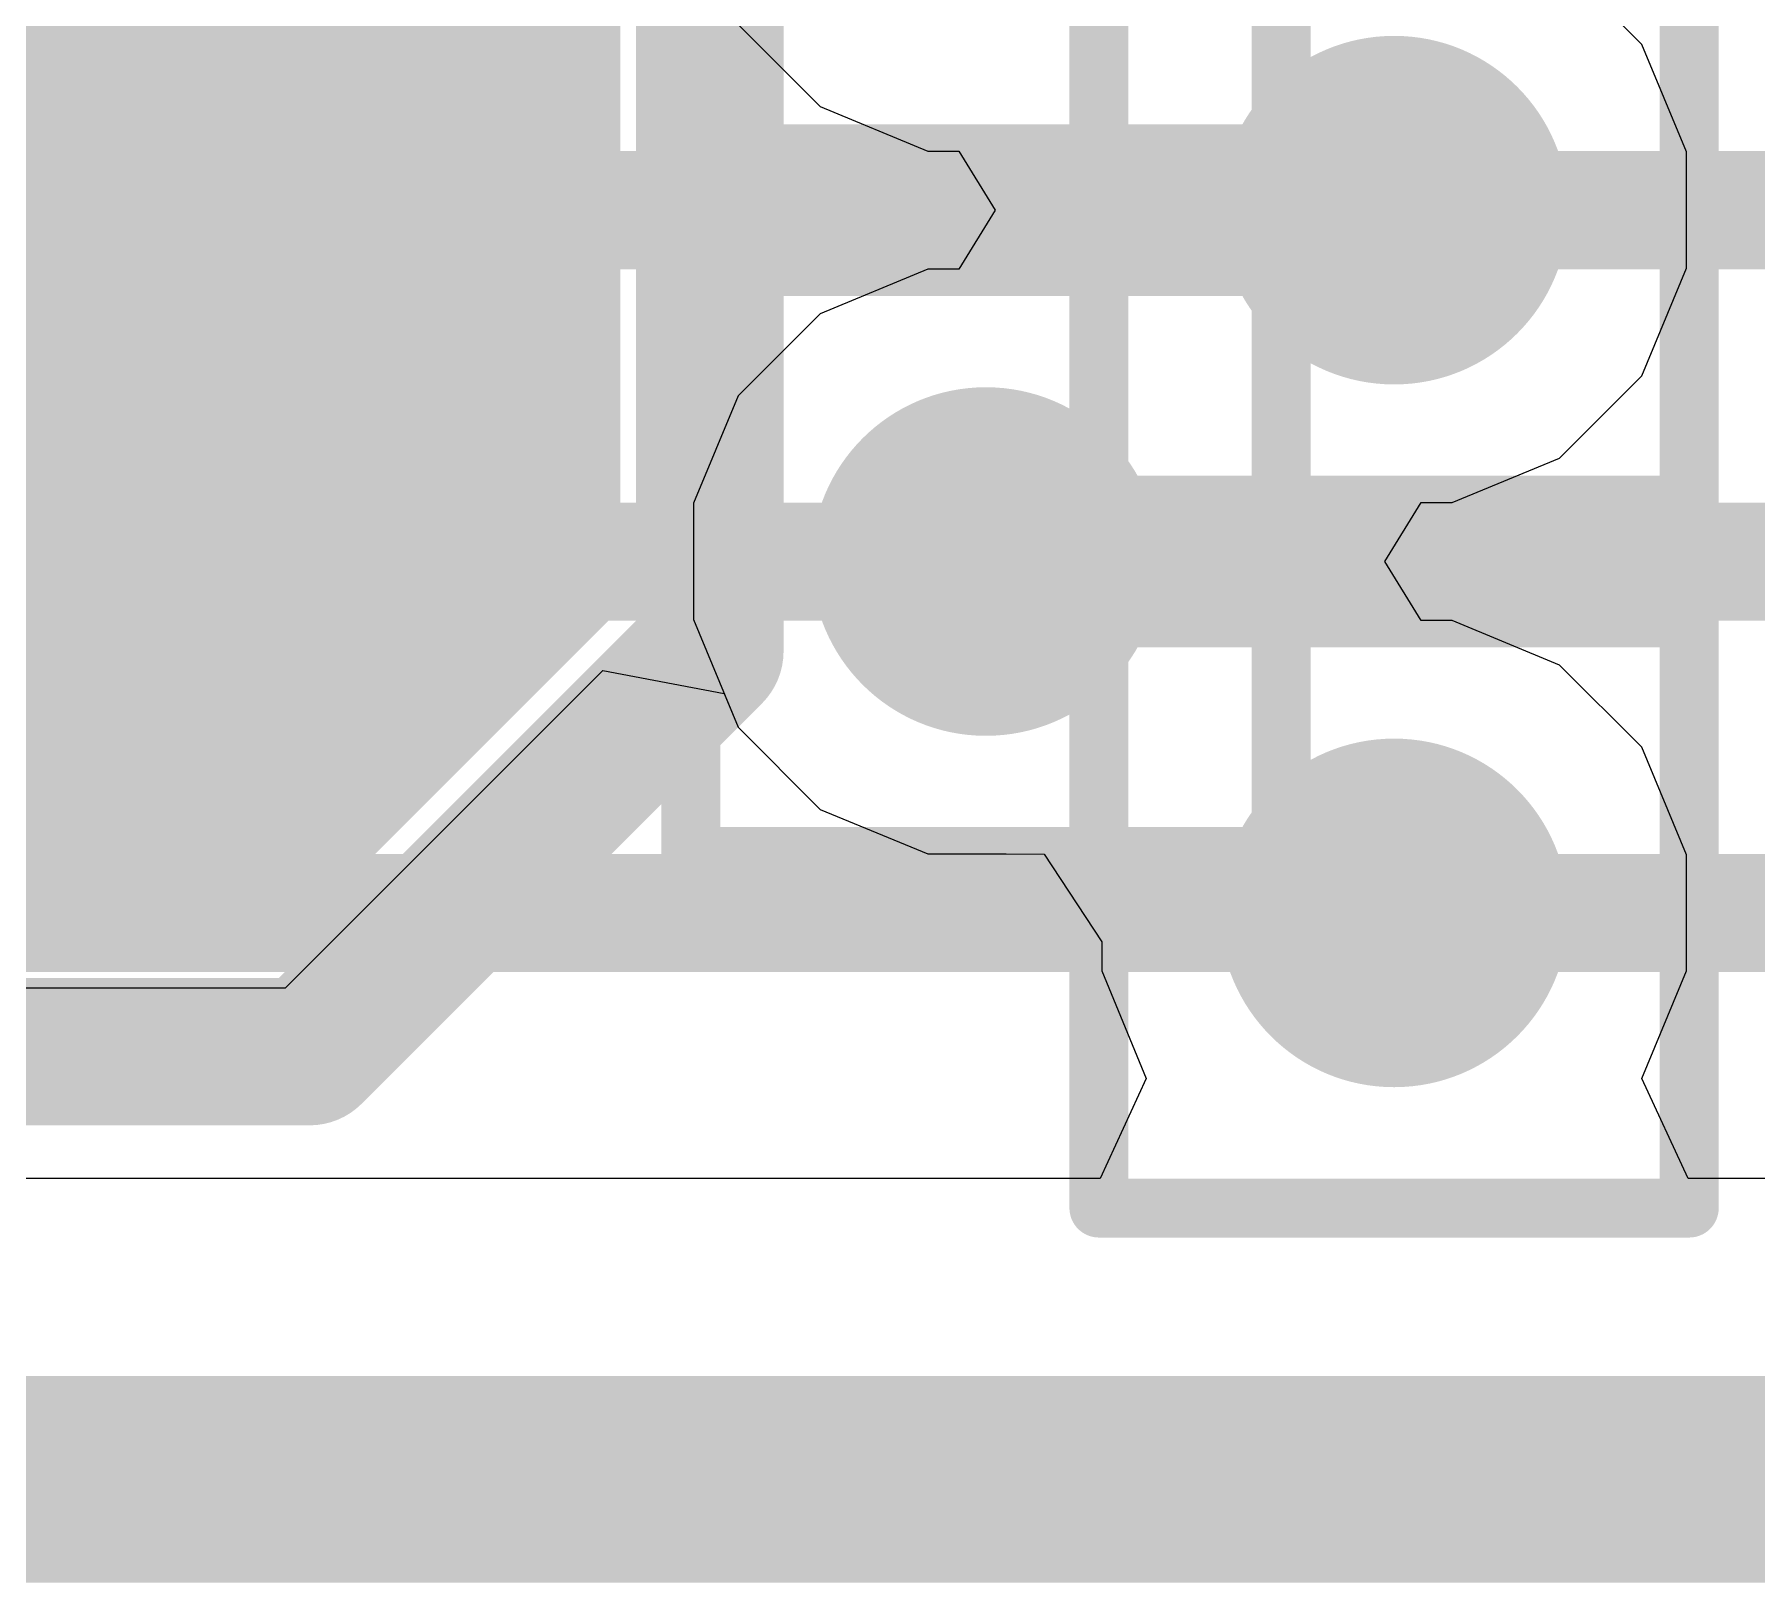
# Model space of a CAD drawing. Header units: inches. Extents: x -6 to 284, y -12 to 154.
# Drawn here: x 35.075 to 36.557, y -11.729 to -10.397 of the extents above; entities that cross this region are included whole.
import ezdxf

# ---------------------------------------------------------------- set-up
doc = ezdxf.new("R2010")
doc.units = ezdxf.units.IN
for name, color, linetype in [('Board Outline', 216, 'Continuous'), ('Bottom Layer', 5, 'Continuous'), ('Drill Drawing', 1, 'Continuous'), ('GND-1', 16, 'Continuous'), ('GND-2', 90, 'Continuous'), ('GND-3', 216, 'Continuous'), ('GND-4', 54, 'Continuous'), ('PWR-1', 156, 'Continuous'), ('PWR-2', 130, 'Continuous'), ('Signal L1', 76, 'Continuous'), ('Signal L2', 6, 'Continuous'), ('Top Layer', 1, 'Continuous'), ('Top Overlay', 2, 'Continuous'), ('Top Paste', 8, 'Continuous'), ('Top Solder', 216, 'Continuous'), ('Via Holes', 16, 'Continuous')]:
    doc.layers.add(name, color=color, linetype=linetype)

# ---------------------------------------------------------------- blocks, each defined once
blk = doc.blocks.new('T____________0_5___19')
at = {"layer": 'Top Layer'}
blk.add_hatch(color=1, dxfattribs=at).paths.add_polyline_path([(0.25, 0.5), (-0.25, 0.5), (-0.5, 0.25), (-0.5, -0.25), (-0.25, -0.5), (0.25, -0.5), (0.5, -0.25), (0.5, 0.25)])
at = {"layer": 'Top Paste'}
blk.add_hatch(color=8, dxfattribs=at).paths.add_polyline_path([(0.25, 0.5), (-0.25, 0.5), (-0.5, 0.25), (-0.5, -0.25), (-0.25, -0.5), (0.25, -0.5), (0.5, -0.25), (0.5, 0.25)])
at = {"layer": 'Top Solder'}
blk.add_hatch(color=216, dxfattribs=at).paths.add_polyline_path([(0.3008, 0.6016), (-0.3008, 0.6016), (-0.6016, 0.3008), (-0.6016, -0.3008), (-0.3008, -0.6016), (0.3008, -0.6016), (0.6016, -0.3008), (0.6016, 0.3008)])
at = {"layer": 'Top Overlay'}
for points in [[(-0.6819, 0.3332, 0.127, 0.127, 0), (-0.6819, -0.3341, 0.127, 0.127, 0)], [(-0.6819, -0.3341, 0.127, 0.127, 0), (-0.3374, -0.6786, 0.127, 0.127, 0)], [(-0.3374, -0.6786, 0.127, 0.127, 0), (0.3349, -0.6786, 0.127, 0.127, 0)]]:
    blk.add_lwpolyline(points, format="xyseb", dxfattribs=at)
for points in [[(-0.7136, -0.3341, 0.0635, 0.0635, 1), (-0.6501, -0.3341, 0.0635, 0.0635, 1)], [(-0.7136, -0.3341, 0.0635, 0.0635, 1), (-0.6501, -0.3341, 0.0635, 0.0635, 1)], [(-0.3691, -0.6786, 0.0635, 0.0635, 1), (-0.3056, -0.6786, 0.0635, 0.0635, 1)], [(-0.3691, -0.6786, 0.0635, 0.0635, 1), (-0.3056, -0.6786, 0.0635, 0.0635, 1)]]:
    blk.add_lwpolyline(points, format="xyseb", close=True, dxfattribs=at)

msp = doc.modelspace()

# ---------------------------------------------------------------- hatches: boundary and pattern name
at = {"layer": 'Bottom Layer'}
h = msp.add_hatch(color=5, dxfattribs=at)
edge = h.paths.add_edge_path()
edge.add_arc((36.2449, -10.5479), 0.15, 0, 360)
h = msp.add_hatch(color=5, dxfattribs=at)
edge = h.paths.add_edge_path()
edge.add_arc((35.8936, -10.8503), 0.15, 0, 360)
h = msp.add_hatch(color=5, dxfattribs=at)
edge = h.paths.add_edge_path()
edge.add_arc((36.2449, -11.1527), 0.15, 0, 360)
at = {"layer": 'GND-1'}
h = msp.add_hatch(color=16, dxfattribs=at)
edge = h.paths.add_edge_path()
edge.add_arc((36.2449, -10.5479), 0.15, 0, 360)
h = msp.add_hatch(color=16, dxfattribs=at)
edge = h.paths.add_edge_path()
edge.add_arc((35.8936, -10.8503), 0.15, 0, 360)
h = msp.add_hatch(color=16, dxfattribs=at)
edge = h.paths.add_edge_path()
edge.add_arc((36.2449, -11.1527), 0.15, 0, 360)
at = {"layer": 'GND-2'}
h = msp.add_hatch(color=90, dxfattribs=at)
edge = h.paths.add_edge_path()
edge.add_arc((36.2449, -10.5479), 0.15, 0, 360)
h = msp.add_hatch(color=90, dxfattribs=at)
edge = h.paths.add_edge_path()
edge.add_arc((35.8936, -10.8503), 0.15, 0, 360)
h = msp.add_hatch(color=90, dxfattribs=at)
edge = h.paths.add_edge_path()
edge.add_arc((36.2449, -11.1527), 0.15, 0, 360)
at = {"layer": 'GND-3'}
h = msp.add_hatch(color=216, dxfattribs=at)
edge = h.paths.add_edge_path()
edge.add_arc((36.2449, -10.5479), 0.15, 0, 360)
h = msp.add_hatch(color=216, dxfattribs=at)
edge = h.paths.add_edge_path()
edge.add_arc((35.8936, -10.8503), 0.15, 0, 360)
h = msp.add_hatch(color=216, dxfattribs=at)
edge = h.paths.add_edge_path()
edge.add_arc((36.2449, -11.1527), 0.15, 0, 360)
at = {"layer": 'GND-4'}
h = msp.add_hatch(color=54, dxfattribs=at)
edge = h.paths.add_edge_path()
edge.add_arc((36.2449, -10.5479), 0.15, 0, 360)
h = msp.add_hatch(color=54, dxfattribs=at)
edge = h.paths.add_edge_path()
edge.add_arc((35.8936, -10.8503), 0.15, 0, 360)
h = msp.add_hatch(color=54, dxfattribs=at)
edge = h.paths.add_edge_path()
edge.add_arc((36.2449, -11.1527), 0.15, 0, 360)
at = {"layer": 'PWR-1'}
h = msp.add_hatch(color=156, dxfattribs=at)
edge = h.paths.add_edge_path()
edge.add_arc((36.2449, -10.5479), 0.15, 0, 360)
h = msp.add_hatch(color=156, dxfattribs=at)
edge = h.paths.add_edge_path()
edge.add_arc((35.8936, -10.8503), 0.15, 0, 360)
h = msp.add_hatch(color=156, dxfattribs=at)
edge = h.paths.add_edge_path()
edge.add_arc((36.2449, -11.1527), 0.15, 0, 360)
at = {"layer": 'PWR-2'}
h = msp.add_hatch(color=130, dxfattribs=at)
edge = h.paths.add_edge_path()
edge.add_arc((36.2449, -10.5479), 0.15, 0, 360)
h = msp.add_hatch(color=130, dxfattribs=at)
edge = h.paths.add_edge_path()
edge.add_arc((35.8936, -10.8503), 0.15, 0, 360)
h = msp.add_hatch(color=130, dxfattribs=at)
edge = h.paths.add_edge_path()
edge.add_arc((36.2449, -11.1527), 0.15, 0, 360)
at = {"layer": 'Signal L1'}
h = msp.add_hatch(color=76, dxfattribs=at)
edge = h.paths.add_edge_path()
edge.add_arc((36.2449, -10.5479), 0.15, 0, 360)
h = msp.add_hatch(color=76, dxfattribs=at)
edge = h.paths.add_edge_path()
edge.add_arc((35.8936, -10.8503), 0.15, 0, 360)
h = msp.add_hatch(color=76, dxfattribs=at)
edge = h.paths.add_edge_path()
edge.add_arc((36.2449, -11.1527), 0.15, 0, 360)
at = {"layer": 'Signal L2'}
h = msp.add_hatch(color=6, dxfattribs=at)
edge = h.paths.add_edge_path()
edge.add_arc((36.2449, -10.5479), 0.15, 0, 360)
h = msp.add_hatch(color=6, dxfattribs=at)
edge = h.paths.add_edge_path()
edge.add_arc((35.8936, -10.8503), 0.15, 0, 360)
h = msp.add_hatch(color=6, dxfattribs=at)
edge = h.paths.add_edge_path()
edge.add_arc((36.2449, -11.1527), 0.15, 0, 360)
at = {"layer": 'Top Layer'}
h = msp.add_hatch(color=1, dxfattribs=at)
edge = h.paths.add_edge_path()
edge.add_arc((36.2449, -10.5479), 0.15, 0, 360)
h = msp.add_hatch(color=1, dxfattribs=at)
edge = h.paths.add_edge_path()
edge.add_arc((35.8936, -10.8503), 0.15, 0, 360)
h = msp.add_hatch(color=1, dxfattribs=at)
edge = h.paths.add_edge_path()
edge.add_arc((36.2449, -11.1527), 0.15, 0, 360)
at = {"layer": 'Via Holes'}
h = msp.add_hatch(color=7, dxfattribs=at)
edge = h.paths.add_edge_path()
edge.add_arc((36.2449, -10.5479), 0.075, 0, 360)
h = msp.add_hatch(color=7, dxfattribs=at)
edge = h.paths.add_edge_path()
edge.add_arc((35.8936, -10.8503), 0.075, 0, 360)
h = msp.add_hatch(color=7, dxfattribs=at)
edge = h.paths.add_edge_path()
edge.add_arc((36.2449, -11.1527), 0.075, 0, 360)

# ---------------------------------------------------------------- linework, layer by layer
at = {"layer": 'Board Outline'}
msp.add_lwpolyline([(12.0364, -11.6401, 0.1778, 0.1778, 0), (75.4223, -11.6401, 0.1778, 0.1778, 0)], format="xyseb", dxfattribs=at)
at = {"layer": 'Bottom Layer'}
for p, q in [((36.4582, -10.4054), (36.3874, -10.3346)), ((35.6803, -10.388), (35.7511, -10.4588)), ((36.4965, -10.4978), (36.4582, -10.4054)), ((35.7511, -10.4588), (35.8436, -10.4971)), ((35.8436, -10.4971), (35.8703, -10.4971)), ((35.8703, -10.4971), (35.9016, -10.5479)), ((36.4965, -10.5979), (36.4965, -10.4978)), ((35.9016, -10.5479), (35.8703, -10.5987)), ((35.8436, -10.5987), (35.7511, -10.637)), ((35.8703, -10.5987), (35.8436, -10.5987)), ((36.4582, -10.6904), (36.4965, -10.5979)), ((35.7511, -10.637), (35.6803, -10.7078)), ((36.3874, -10.7612), (36.4582, -10.6904)), ((35.6803, -10.7078), (35.642, -10.8002)), ((36.2949, -10.7995), (36.3874, -10.7612)), ((35.642, -10.8002), (35.642, -10.9003)), ((36.2369, -10.8503), (36.2682, -10.7995)), ((36.2682, -10.7995), (36.2949, -10.7995)), ((36.2682, -10.9011), (36.2369, -10.8503)), ((35.642, -10.9003), (35.6803, -10.9928)), ((36.2949, -10.9011), (36.2682, -10.9011)), ((36.3874, -10.9394), (36.2949, -10.9011)), ((36.4582, -11.0102), (36.3874, -10.9394)), ((35.6803, -10.9928), (35.7511, -11.0636)), ((36.4965, -11.1026), (36.4582, -11.0102)), ((35.7511, -11.0636), (35.8436, -11.1019)), ((35.8436, -11.1019), (35.9112, -11.1019)), ((35.9112, -11.1019), (35.9438, -11.1022)), ((35.9438, -11.1022), (35.9933, -11.1775)), ((36.4965, -11.2027), (36.4965, -11.1026)), ((35.9933, -11.1775), (35.9933, -11.2027)), ((35.9933, -11.2027), (36.0316, -11.2952)), ((36.4582, -11.2952), (36.4965, -11.2027)), ((36.0316, -11.2952), (35.9919, -11.3812)), ((36.4979, -11.3812), (36.4582, -11.2952)), ((35.9919, -11.3812), (26.7736, -11.3812)), ((42.7684, -11.3812), (36.4979, -11.3812))]:
    msp.add_line(p, q, dxfattribs=at)
at = {"layer": 'Drill Drawing'}
for points in [[(35.6396, -10.4995, 0.0508, 0.0508, 0), (35.6396, -9.9915, 0.0508, 0.0508, 0)], [(36.1476, -10.4995, 0.0508, 0.0508, 0), (36.1476, -9.9915, 0.0508, 0.0508, 0)], [(35.9909, -10.8019, 0.0508, 0.0508, 0), (35.9909, -10.2939, 0.0508, 0.0508, 0)], [(36.4989, -10.8019, 0.0508, 0.0508, 0), (36.4989, -10.2939, 0.0508, 0.0508, 0)], [(35.6396, -10.4995, 0.0508, 0.0508, 0), (36.1476, -10.4995, 0.0508, 0.0508, 0)], [(35.6396, -10.5963, 0.0508, 0.0508, 0), (36.1476, -10.5963, 0.0508, 0.0508, 0)], [(35.6396, -11.1043, 0.0508, 0.0508, 0), (35.6396, -10.5963, 0.0508, 0.0508, 0)], [(36.1476, -11.1043, 0.0508, 0.0508, 0), (36.1476, -10.5963, 0.0508, 0.0508, 0)], [(35.9909, -10.8019, 0.0508, 0.0508, 0), (36.4989, -10.8019, 0.0508, 0.0508, 0)], [(35.9909, -10.8987, 0.0508, 0.0508, 0), (36.4989, -10.8987, 0.0508, 0.0508, 0)], [(35.9909, -11.4067, 0.0508, 0.0508, 0), (35.9909, -10.8987, 0.0508, 0.0508, 0)], [(36.4989, -11.4067, 0.0508, 0.0508, 0), (36.4989, -10.8987, 0.0508, 0.0508, 0)], [(35.6396, -11.1043, 0.0508, 0.0508, 0), (36.1476, -11.1043, 0.0508, 0.0508, 0)], [(35.9909, -11.4067, 0.0508, 0.0508, 0), (36.4989, -11.4067, 0.0508, 0.0508, 0)]]:
    msp.add_lwpolyline(points, format="xyseb", dxfattribs=at)
for points in [[(35.6269, -10.4995, 0.0254, 0.0254, 1), (35.6523, -10.4995, 0.0254, 0.0254, 1)], [(35.6269, -10.4995, 0.0254, 0.0254, 1), (35.6523, -10.4995, 0.0254, 0.0254, 1)], [(36.1349, -10.4995, 0.0254, 0.0254, 1), (36.1603, -10.4995, 0.0254, 0.0254, 1)], [(36.1349, -10.4995, 0.0254, 0.0254, 1), (36.1603, -10.4995, 0.0254, 0.0254, 1)], [(35.6269, -10.5963, 0.0254, 0.0254, 1), (35.6523, -10.5963, 0.0254, 0.0254, 1)], [(35.6269, -10.5963, 0.0254, 0.0254, 1), (35.6523, -10.5963, 0.0254, 0.0254, 1)], [(36.1349, -10.5963, 0.0254, 0.0254, 1), (36.1603, -10.5963, 0.0254, 0.0254, 1)], [(36.1349, -10.5963, 0.0254, 0.0254, 1), (36.1603, -10.5963, 0.0254, 0.0254, 1)], [(35.9782, -10.8019, 0.0254, 0.0254, 1), (36.0036, -10.8019, 0.0254, 0.0254, 1)], [(35.9782, -10.8019, 0.0254, 0.0254, 1), (36.0036, -10.8019, 0.0254, 0.0254, 1)], [(36.4862, -10.8019, 0.0254, 0.0254, 1), (36.5116, -10.8019, 0.0254, 0.0254, 1)], [(36.4862, -10.8019, 0.0254, 0.0254, 1), (36.5116, -10.8019, 0.0254, 0.0254, 1)], [(35.9782, -10.8987, 0.0254, 0.0254, 1), (36.0036, -10.8987, 0.0254, 0.0254, 1)], [(35.9782, -10.8987, 0.0254, 0.0254, 1), (36.0036, -10.8987, 0.0254, 0.0254, 1)], [(36.4862, -10.8987, 0.0254, 0.0254, 1), (36.5116, -10.8987, 0.0254, 0.0254, 1)], [(36.4862, -10.8987, 0.0254, 0.0254, 1), (36.5116, -10.8987, 0.0254, 0.0254, 1)], [(35.6269, -11.1043, 0.0254, 0.0254, 1), (35.6523, -11.1043, 0.0254, 0.0254, 1)], [(35.6269, -11.1043, 0.0254, 0.0254, 1), (35.6523, -11.1043, 0.0254, 0.0254, 1)], [(36.1349, -11.1043, 0.0254, 0.0254, 1), (36.1603, -11.1043, 0.0254, 0.0254, 1)], [(36.1349, -11.1043, 0.0254, 0.0254, 1), (36.1603, -11.1043, 0.0254, 0.0254, 1)], [(35.9782, -11.4067, 0.0254, 0.0254, 1), (36.0036, -11.4067, 0.0254, 0.0254, 1)], [(35.9782, -11.4067, 0.0254, 0.0254, 1), (36.0036, -11.4067, 0.0254, 0.0254, 1)], [(36.4862, -11.4067, 0.0254, 0.0254, 1), (36.5116, -11.4067, 0.0254, 0.0254, 1)], [(36.4862, -11.4067, 0.0254, 0.0254, 1), (36.5116, -11.4067, 0.0254, 0.0254, 1)]]:
    msp.add_lwpolyline(points, format="xyseb", close=True, dxfattribs=at)
at = {"layer": 'GND-1'}
for p, q in [((36.4582, -10.4054), (36.3874, -10.3346)), ((35.6803, -10.388), (35.7511, -10.4588)), ((36.4965, -10.4978), (36.4582, -10.4054)), ((35.7511, -10.4588), (35.8436, -10.4971)), ((35.8436, -10.4971), (35.8703, -10.4971)), ((35.8703, -10.4971), (35.9016, -10.5479)), ((36.4965, -10.5979), (36.4965, -10.4978)), ((35.9016, -10.5479), (35.8703, -10.5987)), ((35.8436, -10.5987), (35.7511, -10.637)), ((35.8703, -10.5987), (35.8436, -10.5987)), ((36.4582, -10.6904), (36.4965, -10.5979)), ((35.7511, -10.637), (35.6803, -10.7078)), ((36.3874, -10.7612), (36.4582, -10.6904)), ((35.6803, -10.7078), (35.642, -10.8002)), ((36.2949, -10.7995), (36.3874, -10.7612)), ((35.642, -10.8002), (35.642, -10.9003)), ((36.2369, -10.8503), (36.2682, -10.7995)), ((36.2682, -10.7995), (36.2949, -10.7995)), ((36.2682, -10.9011), (36.2369, -10.8503)), ((35.642, -10.9003), (35.6803, -10.9928)), ((36.2949, -10.9011), (36.2682, -10.9011)), ((36.3874, -10.9394), (36.2949, -10.9011)), ((36.4582, -11.0102), (36.3874, -10.9394)), ((35.6803, -10.9928), (35.7511, -11.0636)), ((36.4965, -11.1026), (36.4582, -11.0102)), ((35.7511, -11.0636), (35.8436, -11.1019)), ((35.8436, -11.1019), (35.9112, -11.1019)), ((35.9112, -11.1019), (35.9438, -11.1022)), ((35.9438, -11.1022), (35.9933, -11.1775)), ((36.4965, -11.2027), (36.4965, -11.1026)), ((35.9933, -11.1775), (35.9933, -11.2027)), ((35.9933, -11.2027), (36.0316, -11.2952)), ((36.4582, -11.2952), (36.4965, -11.2027)), ((36.0316, -11.2952), (35.9919, -11.3812)), ((36.4979, -11.3812), (36.4582, -11.2952)), ((35.9919, -11.3812), (12.0364, -11.3812)), ((42.8387, -11.3812), (36.4979, -11.3812))]:
    msp.add_line(p, q, dxfattribs=at)
at = {"layer": 'GND-2'}
for p, q in [((36.4582, -10.4054), (36.3874, -10.3346)), ((35.6803, -10.388), (35.7511, -10.4588)), ((36.4965, -10.4978), (36.4582, -10.4054)), ((35.7511, -10.4588), (35.8436, -10.4971)), ((35.8436, -10.4971), (35.8703, -10.4971)), ((35.8703, -10.4971), (35.9016, -10.5479)), ((36.4965, -10.5979), (36.4965, -10.4978)), ((35.9016, -10.5479), (35.8703, -10.5987)), ((35.8436, -10.5987), (35.7511, -10.637)), ((35.8703, -10.5987), (35.8436, -10.5987)), ((36.4582, -10.6904), (36.4965, -10.5979)), ((35.7511, -10.637), (35.6803, -10.7078)), ((36.3874, -10.7612), (36.4582, -10.6904)), ((35.6803, -10.7078), (35.642, -10.8002)), ((36.2949, -10.7995), (36.3874, -10.7612)), ((35.642, -10.8002), (35.642, -10.9003)), ((36.2369, -10.8503), (36.2682, -10.7995)), ((36.2682, -10.7995), (36.2949, -10.7995)), ((36.2682, -10.9011), (36.2369, -10.8503)), ((35.642, -10.9003), (35.6803, -10.9928)), ((36.2949, -10.9011), (36.2682, -10.9011)), ((36.3874, -10.9394), (36.2949, -10.9011)), ((36.4582, -11.0102), (36.3874, -10.9394)), ((35.6803, -10.9928), (35.7511, -11.0636)), ((36.4965, -11.1026), (36.4582, -11.0102)), ((35.7511, -11.0636), (35.8436, -11.1019)), ((35.8436, -11.1019), (35.9112, -11.1019)), ((35.9112, -11.1019), (35.9438, -11.1022)), ((35.9438, -11.1022), (35.9933, -11.1775)), ((36.4965, -11.2027), (36.4965, -11.1026)), ((35.9933, -11.1775), (35.9933, -11.2027)), ((35.9933, -11.2027), (36.0316, -11.2952)), ((36.4582, -11.2952), (36.4965, -11.2027)), ((36.0316, -11.2952), (35.9919, -11.3812)), ((36.4979, -11.3812), (36.4582, -11.2952)), ((35.9919, -11.3812), (12.0364, -11.3812)), ((42.8387, -11.3812), (36.4979, -11.3812))]:
    msp.add_line(p, q, dxfattribs=at)
at = {"layer": 'GND-3'}
for p, q in [((36.4582, -10.4054), (36.3874, -10.3346)), ((35.6803, -10.388), (35.7511, -10.4588)), ((36.4965, -10.4978), (36.4582, -10.4054)), ((35.7511, -10.4588), (35.8436, -10.4971)), ((35.8436, -10.4971), (35.8703, -10.4971)), ((35.8703, -10.4971), (35.9016, -10.5479)), ((36.4965, -10.5979), (36.4965, -10.4978)), ((35.9016, -10.5479), (35.8703, -10.5987)), ((35.8436, -10.5987), (35.7511, -10.637)), ((35.8703, -10.5987), (35.8436, -10.5987)), ((36.4582, -10.6904), (36.4965, -10.5979)), ((35.7511, -10.637), (35.6803, -10.7078)), ((36.3874, -10.7612), (36.4582, -10.6904)), ((35.6803, -10.7078), (35.642, -10.8002)), ((36.2949, -10.7995), (36.3874, -10.7612)), ((35.642, -10.8002), (35.642, -10.9003)), ((36.2369, -10.8503), (36.2682, -10.7995)), ((36.2682, -10.7995), (36.2949, -10.7995)), ((36.2682, -10.9011), (36.2369, -10.8503)), ((35.642, -10.9003), (35.6803, -10.9928)), ((36.2949, -10.9011), (36.2682, -10.9011)), ((36.3874, -10.9394), (36.2949, -10.9011)), ((36.4582, -11.0102), (36.3874, -10.9394)), ((35.6803, -10.9928), (35.7511, -11.0636)), ((36.4965, -11.1026), (36.4582, -11.0102)), ((35.7511, -11.0636), (35.8436, -11.1019)), ((35.8436, -11.1019), (35.9112, -11.1019)), ((35.9112, -11.1019), (35.9438, -11.1022)), ((35.9438, -11.1022), (35.9933, -11.1775)), ((36.4965, -11.2027), (36.4965, -11.1026)), ((35.9933, -11.1775), (35.9933, -11.2027)), ((35.9933, -11.2027), (36.0316, -11.2952)), ((36.4582, -11.2952), (36.4965, -11.2027)), ((36.0316, -11.2952), (35.9919, -11.3812)), ((36.4979, -11.3812), (36.4582, -11.2952)), ((35.9919, -11.3812), (12.0364, -11.3812)), ((42.8387, -11.3812), (36.4979, -11.3812))]:
    msp.add_line(p, q, dxfattribs=at)
at = {"layer": 'GND-4'}
for p, q in [((36.4582, -10.4054), (36.3874, -10.3346)), ((35.6803, -10.388), (35.7511, -10.4588)), ((36.4965, -10.4978), (36.4582, -10.4054)), ((35.7511, -10.4588), (35.8436, -10.4971)), ((35.8436, -10.4971), (35.8703, -10.4971)), ((35.8703, -10.4971), (35.9016, -10.5479)), ((36.4965, -10.5979), (36.4965, -10.4978)), ((35.9016, -10.5479), (35.8703, -10.5987)), ((35.8436, -10.5987), (35.7511, -10.637)), ((35.8703, -10.5987), (35.8436, -10.5987)), ((36.4582, -10.6904), (36.4965, -10.5979)), ((35.7511, -10.637), (35.6803, -10.7078)), ((36.3874, -10.7612), (36.4582, -10.6904)), ((35.6803, -10.7078), (35.642, -10.8002)), ((36.2949, -10.7995), (36.3874, -10.7612)), ((35.642, -10.8002), (35.642, -10.9003)), ((36.2369, -10.8503), (36.2682, -10.7995)), ((36.2682, -10.7995), (36.2949, -10.7995)), ((36.2682, -10.9011), (36.2369, -10.8503)), ((35.642, -10.9003), (35.6803, -10.9928)), ((36.2949, -10.9011), (36.2682, -10.9011)), ((36.3874, -10.9394), (36.2949, -10.9011)), ((36.4582, -11.0102), (36.3874, -10.9394)), ((35.6803, -10.9928), (35.7511, -11.0636)), ((36.4965, -11.1026), (36.4582, -11.0102)), ((35.7511, -11.0636), (35.8436, -11.1019)), ((35.8436, -11.1019), (35.9112, -11.1019)), ((35.9112, -11.1019), (35.9438, -11.1022)), ((35.9438, -11.1022), (35.9933, -11.1775)), ((36.4965, -11.2027), (36.4965, -11.1026)), ((35.9933, -11.1775), (35.9933, -11.2027)), ((35.9933, -11.2027), (36.0316, -11.2952)), ((36.4582, -11.2952), (36.4965, -11.2027)), ((36.0316, -11.2952), (35.9919, -11.3812)), ((36.4979, -11.3812), (36.4582, -11.2952)), ((35.9919, -11.3812), (12.0364, -11.3812)), ((42.8387, -11.3812), (36.4979, -11.3812))]:
    msp.add_line(p, q, dxfattribs=at)
at = {"layer": 'PWR-1'}
for p, q in [((36.4582, -10.4054), (36.3874, -10.3346)), ((35.6803, -10.388), (35.7511, -10.4588)), ((36.4965, -10.4978), (36.4582, -10.4054)), ((35.7511, -10.4588), (35.8436, -10.4971)), ((35.8436, -10.4971), (35.8703, -10.4971)), ((35.8703, -10.4971), (35.9016, -10.5479)), ((36.4965, -10.5979), (36.4965, -10.4978)), ((35.9016, -10.5479), (35.8703, -10.5987)), ((35.8436, -10.5987), (35.7511, -10.637)), ((35.8703, -10.5987), (35.8436, -10.5987)), ((36.4582, -10.6904), (36.4965, -10.5979)), ((35.7511, -10.637), (35.6803, -10.7078)), ((36.3874, -10.7612), (36.4582, -10.6904)), ((35.6803, -10.7078), (35.642, -10.8002)), ((36.2949, -10.7995), (36.3874, -10.7612)), ((35.642, -10.8002), (35.642, -10.9003)), ((36.2369, -10.8503), (36.2682, -10.7995)), ((36.2682, -10.7995), (36.2949, -10.7995)), ((36.2682, -10.9011), (36.2369, -10.8503)), ((35.642, -10.9003), (35.6803, -10.9928)), ((36.2949, -10.9011), (36.2682, -10.9011)), ((36.3874, -10.9394), (36.2949, -10.9011)), ((36.4582, -11.0102), (36.3874, -10.9394)), ((35.6803, -10.9928), (35.7511, -11.0636)), ((36.4965, -11.1026), (36.4582, -11.0102)), ((35.7511, -11.0636), (35.8436, -11.1019)), ((35.8436, -11.1019), (35.9112, -11.1019)), ((35.9112, -11.1019), (35.9438, -11.1022)), ((35.9438, -11.1022), (35.9933, -11.1775)), ((36.4965, -11.2027), (36.4965, -11.1026)), ((35.9933, -11.1775), (35.9933, -11.2027)), ((35.9933, -11.2027), (36.0316, -11.2952)), ((36.4582, -11.2952), (36.4965, -11.2027)), ((36.0316, -11.2952), (35.9919, -11.3812)), ((36.4979, -11.3812), (36.4582, -11.2952)), ((35.9919, -11.3812), (12.0364, -11.3812)), ((65.2074, -11.3812), (36.4979, -11.3812))]:
    msp.add_line(p, q, dxfattribs=at)
at = {"layer": 'PWR-2'}
for p, q in [((36.4582, -10.4054), (36.3874, -10.3346)), ((35.6803, -10.388), (35.7511, -10.4588)), ((36.4965, -10.4978), (36.4582, -10.4054)), ((35.7511, -10.4588), (35.8436, -10.4971)), ((35.8436, -10.4971), (35.8703, -10.4971)), ((35.8703, -10.4971), (35.9016, -10.5479)), ((36.4965, -10.5979), (36.4965, -10.4978)), ((35.9016, -10.5479), (35.8703, -10.5987)), ((35.8436, -10.5987), (35.7511, -10.637)), ((35.8703, -10.5987), (35.8436, -10.5987)), ((36.4582, -10.6904), (36.4965, -10.5979)), ((35.7511, -10.637), (35.6803, -10.7078)), ((36.3874, -10.7612), (36.4582, -10.6904)), ((35.6803, -10.7078), (35.642, -10.8002)), ((36.2949, -10.7995), (36.3874, -10.7612)), ((35.642, -10.8002), (35.642, -10.9003)), ((36.2369, -10.8503), (36.2682, -10.7995)), ((36.2682, -10.7995), (36.2949, -10.7995)), ((36.2682, -10.9011), (36.2369, -10.8503)), ((35.642, -10.9003), (35.6803, -10.9928)), ((36.2949, -10.9011), (36.2682, -10.9011)), ((36.3874, -10.9394), (36.2949, -10.9011)), ((36.4582, -11.0102), (36.3874, -10.9394)), ((35.6803, -10.9928), (35.7511, -11.0636)), ((36.4965, -11.1026), (36.4582, -11.0102)), ((35.7511, -11.0636), (35.8436, -11.1019)), ((35.8436, -11.1019), (35.9112, -11.1019)), ((35.9112, -11.1019), (35.9438, -11.1022)), ((35.9438, -11.1022), (35.9933, -11.1775)), ((36.4965, -11.2027), (36.4965, -11.1026)), ((35.9933, -11.1775), (35.9933, -11.2027)), ((35.9933, -11.2027), (36.0316, -11.2952)), ((36.4582, -11.2952), (36.4965, -11.2027)), ((36.0316, -11.2952), (35.9919, -11.3812)), ((36.4979, -11.3812), (36.4582, -11.2952)), ((35.9919, -11.3812), (12.0364, -11.3812)), ((42.8387, -11.3812), (36.4979, -11.3812))]:
    msp.add_line(p, q, dxfattribs=at)
at = {"layer": 'Signal L1'}
for p, q in [((35.6803, -10.388), (35.7511, -10.4588)), ((35.7511, -10.4588), (35.8436, -10.4971)), ((35.8436, -10.4971), (35.8703, -10.4971)), ((35.8703, -10.4971), (35.9016, -10.5479)), ((35.9016, -10.5479), (35.8703, -10.5987)), ((35.8436, -10.5987), (35.7511, -10.637)), ((35.8703, -10.5987), (35.8436, -10.5987)), ((35.7511, -10.637), (35.6803, -10.7078)), ((35.6803, -10.7078), (35.642, -10.8002)), ((35.642, -10.8002), (35.642, -10.9003)), ((35.642, -10.9003), (35.6803, -10.9928)), ((35.6803, -10.9928), (35.7511, -11.0636)), ((35.7511, -11.0636), (35.8436, -11.1019)), ((35.8436, -11.1019), (35.9112, -11.1019)), ((35.9112, -11.1019), (35.9438, -11.1022)), ((35.9438, -11.1022), (35.9933, -11.1775)), ((35.9933, -11.1775), (35.9933, -11.2027)), ((35.9933, -11.2027), (36.0316, -11.2952)), ((36.0316, -11.2952), (35.9919, -11.3812)), ((35.9919, -11.3812), (31.3367, -11.3812))]:
    msp.add_line(p, q, dxfattribs=at)
at = {"layer": 'Signal L2'}
for points in [[(30.5284, -10.5479, 0.1016, 0.1016, 0), (36.2449, -10.5479, 0.1016, 0.1016, 0)], [(30.4031, -10.8503, 0.1016, 0.1016, 0), (35.8936, -10.8503, 0.1016, 0.1016, 0)], [(30.2762, -11.1527, 0.1016, 0.1016, 0), (36.2449, -11.1527, 0.1016, 0.1016, 0)]]:
    msp.add_lwpolyline(points, format="xyseb", dxfattribs=at)
for points in [[(36.2195, -10.5479, 0.0508, 0.0508, 1), (36.2703, -10.5479, 0.0508, 0.0508, 1)], [(35.8682, -10.8503, 0.0508, 0.0508, 1), (35.919, -10.8503, 0.0508, 0.0508, 1)], [(36.2195, -11.1527, 0.0508, 0.0508, 1), (36.2703, -11.1527, 0.0508, 0.0508, 1)]]:
    msp.add_lwpolyline(points, format="xyseb", close=True, dxfattribs=at)
at = {"layer": 'Top Layer'}
for p, q in [((35.2909, -11.2172), (35.5639, -10.9442)), ((35.5639, -10.9442), (35.6684, -10.9639)), ((35.6684, -10.9639), (35.6803, -10.9928)), ((35.6803, -10.9928), (35.7511, -11.0636)), ((35.7511, -11.0636), (35.8436, -11.1019)), ((35.8436, -11.1019), (35.9112, -11.1019)), ((35.9112, -11.1019), (35.9438, -11.1022)), ((35.9438, -11.1022), (35.9933, -11.1775)), ((35.9933, -11.1775), (35.9933, -11.2027)), ((35.9933, -11.2027), (36.0316, -11.2952)), ((34.6639, -11.2172), (35.2909, -11.2172)), ((36.0316, -11.2952), (35.9919, -11.3812)), ((35.9919, -11.3812), (24.0381, -11.3812))]:
    msp.add_line(p, q, dxfattribs=at)
for points in [[(36.2449, -10.5479, 0.1016, 0.1016, 0), (41.7988, -10.5479, 0.1016, 0.1016, 0)], [(35.8936, -10.8503, 0.1016, 0.1016, 0), (41.924, -10.8503, 0.1016, 0.1016, 0)], [(36.2449, -11.1527, 0.1016, 0.1016, 0), (41.9936, -11.1527, 0.1016, 0.1016, 0)]]:
    msp.add_lwpolyline(points, format="xyseb", dxfattribs=at)
for points in [[(36.2195, -10.5479, 0.0508, 0.0508, 1), (36.2703, -10.5479, 0.0508, 0.0508, 1)], [(35.8682, -10.8503, 0.0508, 0.0508, 1), (35.919, -10.8503, 0.0508, 0.0508, 1)], [(36.2195, -11.1527, 0.0508, 0.0508, 1), (36.2703, -11.1527, 0.0508, 0.0508, 1)]]:
    msp.add_lwpolyline(points, format="xyseb", close=True, dxfattribs=at)

# ---------------------------------------------------------------- block references
at = {"rotation": 90}
msp.add_blockref('T____________0_5___19', (34.9774, -10.5902), dxfattribs=at)

doc.saveas('drawing.dxf')
